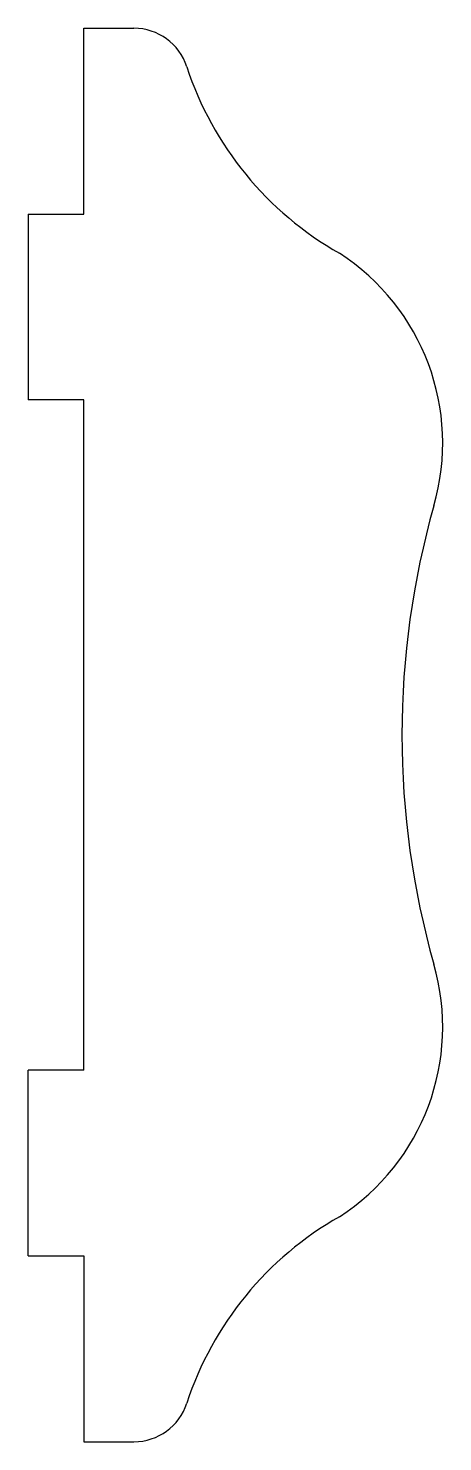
# Model space of a CAD drawing. Header units: millimetres. Extents: x 22.5 to 44.8, y -19.7 to 56.4.
import ezdxf

# ---------------------------------------------------------------- set-up
doc = ezdxf.new("R2010")
doc.units = ezdxf.units.MM
doc.layers.add('Corte exterior', color=1, linetype='Continuous', true_color=0xff0000)

msp = doc.modelspace()

# ---------------------------------------------------------------- linework, layer by layer
at = {"layer": 'Corte exterior'}
for p, q in [((25.489, 56.424), (28.179, 56.424)), ((25.489, 46.424), (25.489, 56.424)), ((22.489, 46.424), (25.489, 46.424)), ((22.489, 46.424), (22.489, 36.424)), ((25.489, 36.424), (22.489, 36.424)), ((25.489, 0.332), (25.489, 36.424)), ((22.489, -9.668), (22.489, 0.332)), ((25.489, 0.332), (22.489, 0.332)), ((22.489, -9.668), (25.489, -9.668)), ((25.489, -9.668), (25.489, -19.668)), ((25.489, -19.668), (28.179, -19.668))]:
    msp.add_line(p, q, dxfattribs=at)
for centre, radius, start, end in [((28.179, 53.424), 3, 18.09314, 90), ((48.085, 59.928), 17.942, 198.09314, 240.5082), ((32.66, 34.097), 12.156, 343.87361, 57.15955), ((87.796, 18.378), 45.177, 164.14466, 195.85534), ((32.66, 2.659), 12.156, 302.84045, 16.12639), ((48.085, -23.172), 17.942, 119.4918, 161.90686), ((28.179, -16.668), 3, 270, 341.90686)]:
    msp.add_arc(centre, radius, start, end, dxfattribs=at)

doc.saveas('drawing.dxf')
